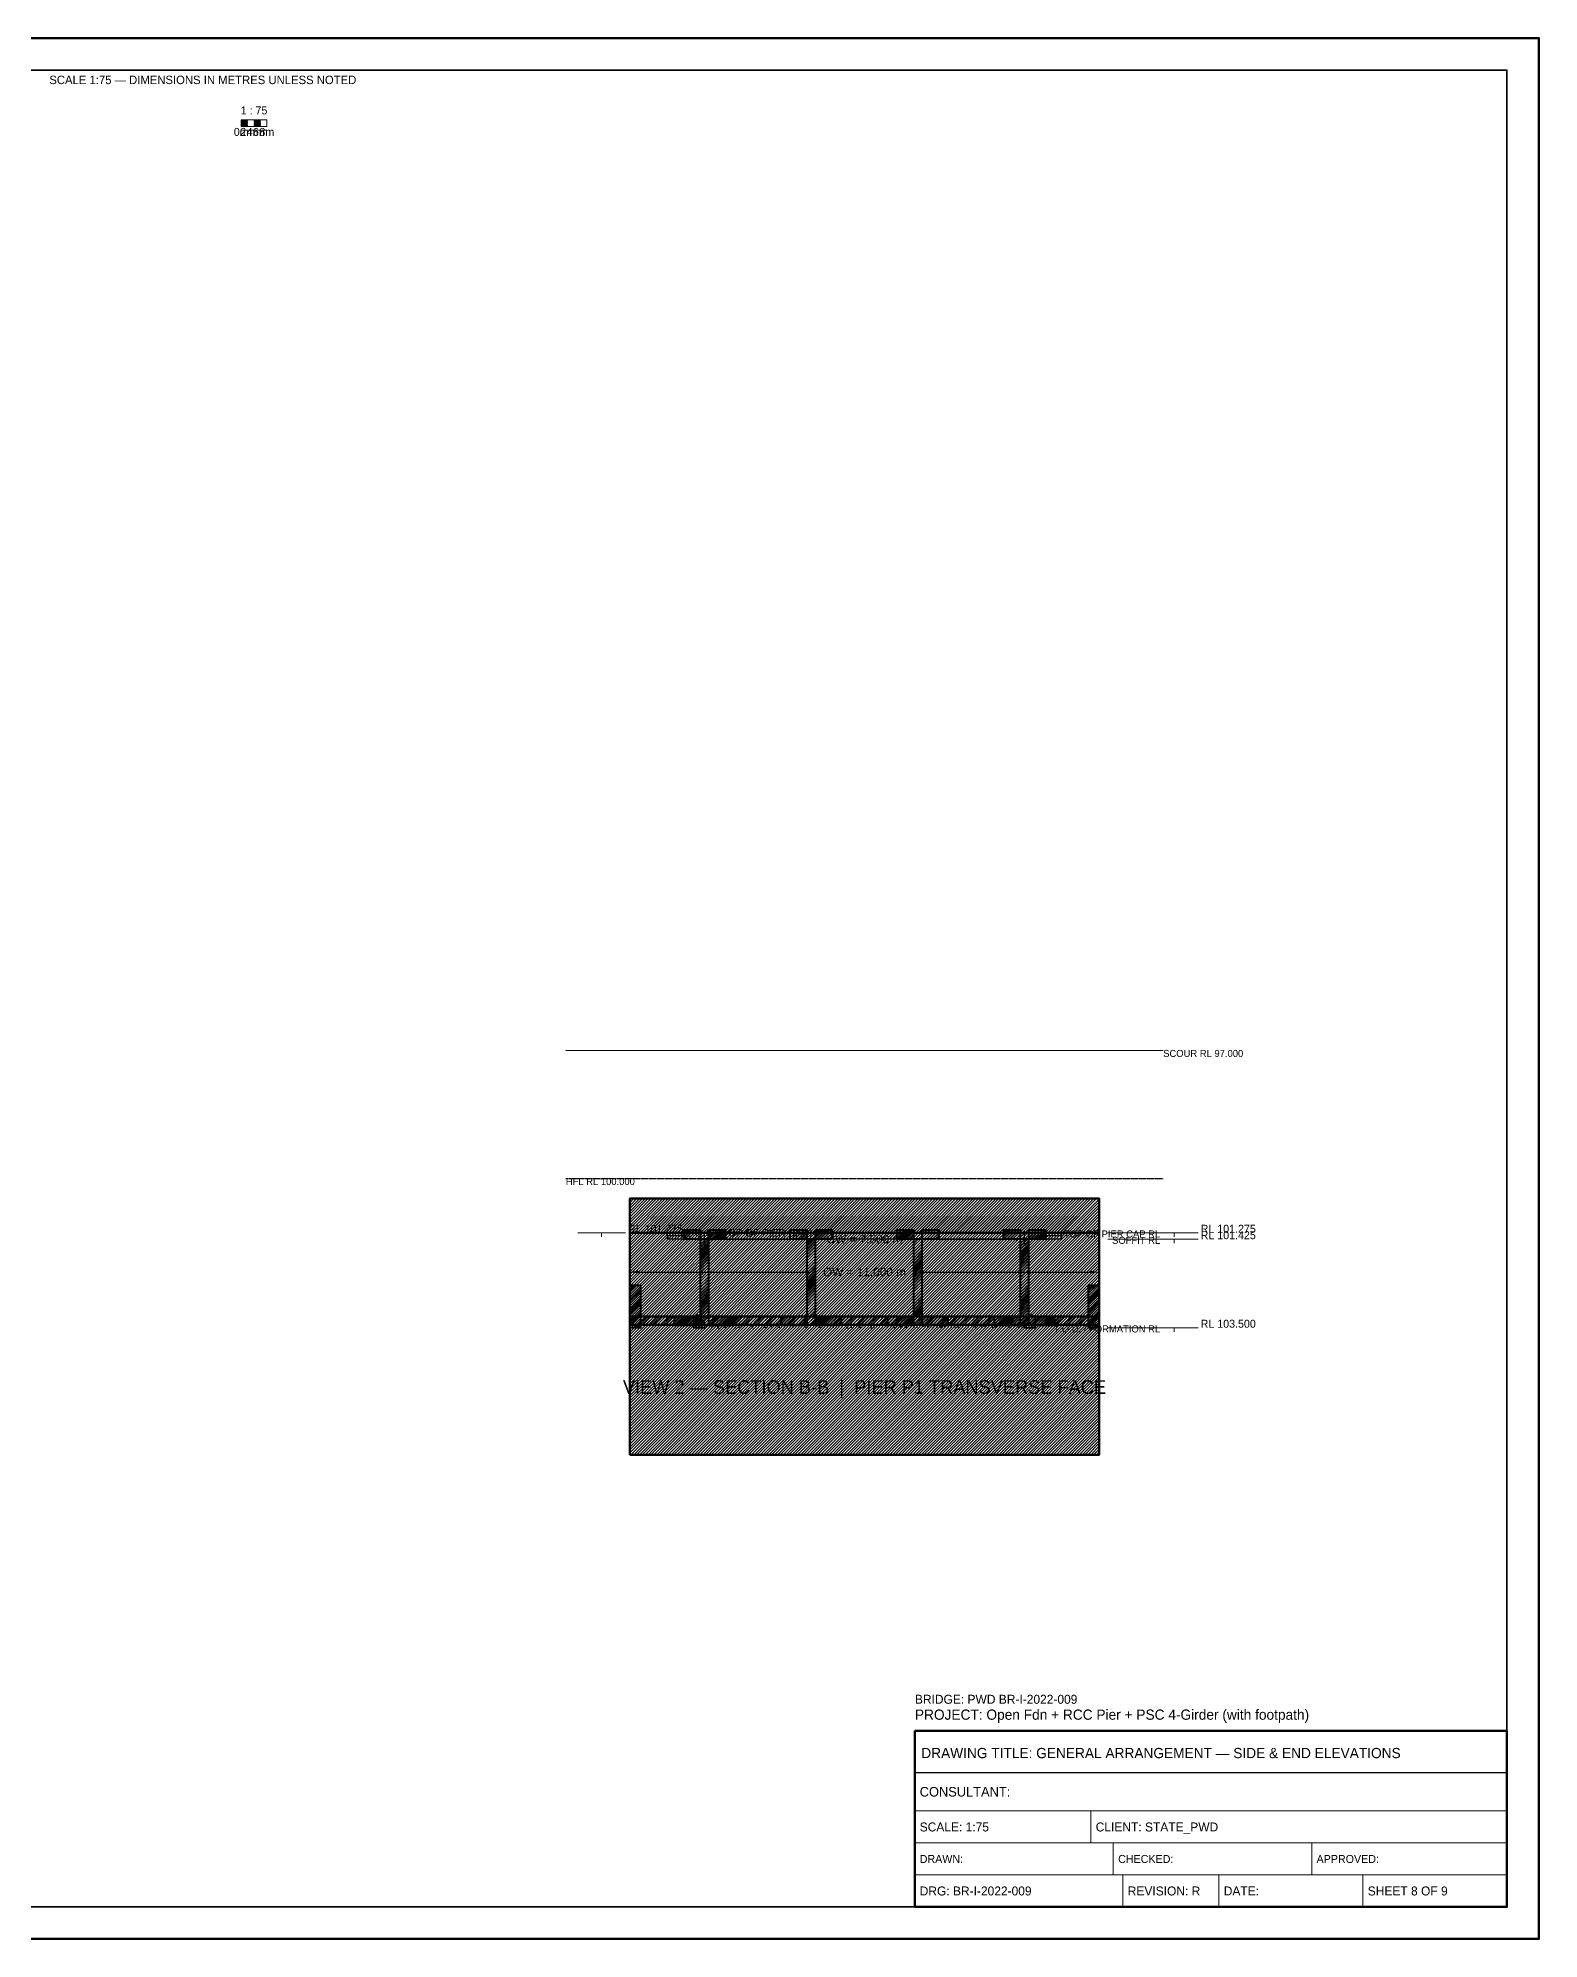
# Model space of a CAD drawing. Header units: metres. Extents: x 0 to 841, y 0 to 594.
# Drawn here: x 372 to 841, y 0 to 594 of the extents above; entities that cross this region are included whole.
import ezdxf
from ezdxf.enums import TextEntityAlignment as Align

# ---------------------------------------------------------------- set-up
doc = ezdxf.new("R2010")
doc.units = ezdxf.units.M
doc.linetypes.add('DASHED', pattern=[0.5, 0.375, -0.125])
doc.linetypes.add('DASHED2', pattern=[0.25, 0.1875, -0.0625])
for name, color, linetype, lineweight in [('BORDER-INNER', 7, 'Continuous', 35), ('BORDER-OUTER', 7, 'Continuous', 70), ('CIVIL-HFL', 5, 'DASHED', 25), ('CIVIL-SCOUR', 1, 'DASHED2', 18), ('DIM-LEVEL', 3, 'Continuous', 18), ('DIM-LINEAR', 3, 'Continuous', 18), ('STRUC-HATCHING', 8, 'Continuous', 18), ('SUB-BEARING', 5, 'Continuous', 25), ('SUB-PIER', 2, 'Continuous', 35), ('SUPER-DECK', 2, 'Continuous', 50), ('SUPER-GIRDER', 1, 'Continuous', 35), ('SUPER-KERB', 7, 'Continuous', 25), ('SUPER-PARAPET', 2, 'Continuous', 35), ('SUPER-WEARING', 8, 'Continuous', 25), ('SYM-SCALE', 7, 'Continuous', 13), ('TEXT-GENERAL', 7, 'Continuous', 18), ('TEXT-HEADER', 7, 'Continuous', 25), ('TEXT-LEVEL', 5, 'Continuous', 18), ('TEXT-SPEC', 7, 'Continuous', 13), ('TEXT-TITLE', 7, 'Continuous', 25), ('TITLEBLK-BOX', 7, 'Continuous', 50), ('TITLEBLK-TEXT', 7, 'Continuous', 18)]:
    doc.layers.add(name, color=color, linetype=linetype, lineweight=lineweight)
doc.styles.add('BRIDGE_STD', font='Arial.ttf')
doc.dimstyles.new('pmb100', dxfattribs={"dimtxt": 2.5, "dimasz": 0.9375, "dimexe": 2.5, "dimexo": 2.5, "dimtad": 0, "dimtih": 1, "dimdec": 0, "dimtxsty": 'BRIDGE_STD', "dimcen": 2.5, "dimazin": 3, "dimtfac": 1, "dimtmove": 0, "dimatfit": 3})

msp = doc.modelspace()

# ---------------------------------------------------------------- hatches: boundary and pattern name
at = {"layer": 'STRUC-HATCHING'}
h = msp.add_hatch(dxfattribs=at)
h.set_pattern_fill('ANSI31', scale=0.2)
h.paths.add_polyline_path([(556.92, 231.33), (703.58, 231.33), (703.58, 220.67), (556.92, 220.67)])
h = msp.add_hatch(dxfattribs=at)
h.set_pattern_fill('ANSI31', scale=0.2)
h.paths.add_polyline_path([(556.92, 151.33), (703.58, 151.33), (703.58, 231.33), (556.92, 231.33)])
h = msp.add_hatch(dxfattribs=at)
h.set_pattern_fill('ANSI31', scale=0.2133333)
h.paths.add_polyline_path([(570.92, 194.53), (589.58, 194.53), (589.58, 191.65), (581.58, 191.65), (581.58, 221.55), (586.78, 221.55), (586.78, 218.67), (573.72, 218.67), (573.72, 221.55), (578.92, 221.55), (578.92, 191.65), (570.92, 191.65)])
h = msp.add_hatch(dxfattribs=at)
h.set_pattern_fill('ANSI31', scale=0.2133333)
h.paths.add_polyline_path([(604.25, 194.53), (622.92, 194.53), (622.92, 191.65), (614.92, 191.65), (614.92, 221.55), (620.12, 221.55), (620.12, 218.67), (607.05, 218.67), (607.05, 221.55), (612.25, 221.55), (612.25, 191.65), (604.25, 191.65)])
h = msp.add_hatch(dxfattribs=at)
h.set_pattern_fill('ANSI31', scale=0.2133333)
h.paths.add_polyline_path([(637.58, 194.53), (656.25, 194.53), (656.25, 191.65), (648.25, 191.65), (648.25, 221.55), (653.45, 221.55), (653.45, 218.67), (640.38, 218.67), (640.38, 221.55), (645.58, 221.55), (645.58, 191.65), (637.58, 191.65)])
h = msp.add_hatch(dxfattribs=at)
h.set_pattern_fill('ANSI31', scale=0.2133333)
h.paths.add_polyline_path([(670.92, 194.53), (689.58, 194.53), (689.58, 191.65), (681.58, 191.65), (681.58, 221.55), (686.78, 221.55), (686.78, 218.67), (673.72, 218.67), (673.72, 221.55), (678.92, 221.55), (678.92, 191.65), (670.92, 191.65)])
h = msp.add_hatch(dxfattribs=at)
h.set_pattern_fill('ANSI31', scale=0.16)
h.paths.add_polyline_path([(556.92, 204.33), (560.25, 204.33), (560.25, 191), (556.92, 191)])
h = msp.add_hatch(dxfattribs=at)
h.set_pattern_fill('ANSI31', scale=0.16)
h.paths.add_polyline_path([(700.25, 204.33), (703.58, 204.33), (703.58, 191), (700.25, 191)])
h = msp.add_hatch(dxfattribs=at)
h.set_pattern_fill('ANSI31', scale=0.2666667)
h.paths.add_polyline_path([(556.92, 194.53), (703.58, 194.53), (703.58, 191.87), (556.92, 191.87)])
h = msp.add_hatch(dxfattribs=at)
h.set_pattern_fill('ANSI31', scale=0.1866667)
h.paths.add_polyline_path([(580.25, 191), (576.92, 191), (576.92, 193.93), (577.92, 195.11), (580.25, 192.76)])
h = msp.add_hatch(dxfattribs=at)
h.set_pattern_fill('ANSI31', scale=0.1866667)
h.paths.add_polyline_path([(680.25, 191), (683.58, 191), (683.58, 193.93), (682.58, 195.11), (680.25, 192.76)])
at = {"layer": 'SUPER-WEARING'}
h = msp.add_hatch(dxfattribs=at)
h.set_pattern_fill('AR-SAND', scale=0.0533333)
h.paths.add_polyline_path([(580.25, 191.87), (680.25, 191.87), (680.25, 191), (580.25, 191)])
at = {"layer": 'SYM-SCALE'}
h = msp.add_hatch(dxfattribs=at)
h.set_pattern_fill('SOLID')
h.paths.add_polyline_path([(435.5, 566.4), (437.5, 566.4), (437.5, 568.39), (435.5, 568.39)])
h = msp.add_hatch(dxfattribs=at)
h.set_pattern_fill('SOLID')
h.paths.add_polyline_path([(439.5, 566.4), (441.5, 566.4), (441.5, 568.39), (439.5, 568.39)])

# ---------------------------------------------------------------- linework, layer by layer
at = {"layer": 'BORDER-INNER'}
msp.add_lwpolyline([(10, 10), (831, 10), (831, 584), (10, 584), (10, 10)], dxfattribs=at)
at = {"layer": 'BORDER-OUTER'}
msp.add_lwpolyline([(0, 0), (841, 0), (841, 594), (0, 594), (0, 0)], dxfattribs=at)
at = {"layer": 'CIVIL-HFL', "color": 5, "linetype": 'DASHED'}
msp.add_line((536.92, 237.67), (723.58, 237.67), dxfattribs=at)
at = {"layer": 'CIVIL-SCOUR', "color": 1, "linetype": 'DASHED2'}
msp.add_line((536.92, 277.67), (723.58, 277.67), dxfattribs=at)
at = {"layer": 'DIM-LEVEL'}
for p, q in [((540.64, 220.67), (555.6, 220.67)), ((548.12, 220.67), (548.12, 219.42)), ((719.57, 220.67), (734.53, 220.67)), ((727.05, 220.67), (727.05, 219.42)), ((719.57, 218.67), (734.53, 218.67)), ((727.05, 218.67), (727.05, 217.42)), ((719.57, 191), (734.53, 191)), ((727.05, 191), (727.05, 189.75))]:
    msp.add_line(p, q, dxfattribs=at)
at = {"layer": 'DIM-LEVEL', "color": 5}
for p, q in [((727.05, 220.67), (706.25, 220.67)), ((727.05, 218.67), (706.25, 218.67)), ((727.05, 191), (706.25, 191))]:
    msp.add_line(p, q, dxfattribs=at)
at = {"layer": 'SUB-BEARING', "lineweight": 30}
for points in [[(568.92, 219.77), (574.25, 219.77), (574.25, 218.67), (568.92, 218.67), (568.92, 219.77)], [(686.25, 219.77), (691.58, 219.77), (691.58, 218.67), (686.25, 218.67), (686.25, 219.77)]]:
    msp.add_lwpolyline(points, dxfattribs=at)
at = {"layer": 'SUB-PIER', "lineweight": 50}
for points in [[(556.92, 231.33), (703.58, 231.33), (703.58, 220.67), (556.92, 220.67), (556.92, 231.33)], [(556.92, 151.33), (703.58, 151.33), (703.58, 231.33), (556.92, 231.33), (556.92, 151.33)]]:
    msp.add_lwpolyline(points, dxfattribs=at)
at = {"layer": 'SUB-PIER', "lineweight": 30}
msp.add_lwpolyline([(568.65, 220.67), (691.85, 220.67), (691.85, 218.67), (568.65, 218.67), (568.65, 220.67)], dxfattribs=at)
at = {"layer": 'SUPER-DECK', "lineweight": 50}
msp.add_lwpolyline([(556.92, 194.53), (703.58, 194.53), (703.58, 191.87), (556.92, 191.87), (556.92, 194.53)], dxfattribs=at)
at = {"layer": 'SUPER-GIRDER', "lineweight": 40}
for points in [[(570.92, 194.53), (589.58, 194.53), (589.58, 191.65), (581.58, 191.65), (581.58, 221.55), (586.78, 221.55), (586.78, 218.67), (573.72, 218.67), (573.72, 221.55), (578.92, 221.55), (578.92, 191.65), (570.92, 191.65), (570.92, 194.53)], [(604.25, 194.53), (622.92, 194.53), (622.92, 191.65), (614.92, 191.65), (614.92, 221.55), (620.12, 221.55), (620.12, 218.67), (607.05, 218.67), (607.05, 221.55), (612.25, 221.55), (612.25, 191.65), (604.25, 191.65), (604.25, 194.53)], [(637.58, 194.53), (656.25, 194.53), (656.25, 191.65), (648.25, 191.65), (648.25, 221.55), (653.45, 221.55), (653.45, 218.67), (640.38, 218.67), (640.38, 221.55), (645.58, 221.55), (645.58, 191.65), (637.58, 191.65), (637.58, 194.53)], [(670.92, 194.53), (689.58, 194.53), (689.58, 191.65), (681.58, 191.65), (681.58, 221.55), (686.78, 221.55), (686.78, 218.67), (673.72, 218.67), (673.72, 221.55), (678.92, 221.55), (678.92, 191.65), (670.92, 191.65), (670.92, 194.53)]]:
    msp.add_lwpolyline(points, dxfattribs=at)
at = {"layer": 'SUPER-KERB', "lineweight": 35}
for points in [[(580.25, 191), (576.92, 191), (576.92, 193.93), (577.92, 195.11), (580.25, 192.76), (580.25, 191)], [(680.25, 191), (683.58, 191), (683.58, 193.93), (682.58, 195.11), (680.25, 192.76), (680.25, 191)]]:
    msp.add_lwpolyline(points, dxfattribs=at)
at = {"layer": 'SUPER-PARAPET', "lineweight": 40}
for points in [[(556.92, 204.33), (560.25, 204.33), (560.25, 191), (556.92, 191), (556.92, 204.33)], [(700.25, 204.33), (703.58, 204.33), (703.58, 191), (700.25, 191), (700.25, 204.33)]]:
    msp.add_lwpolyline(points, dxfattribs=at)
at = {"layer": 'SYM-SCALE'}
msp.add_lwpolyline([(435.5, 566.4), (443.5, 566.4), (443.5, 568.39), (435.5, 568.39), (435.5, 566.4)], dxfattribs=at)
at = {"layer": 'TITLEBLK-BOX', "lineweight": 50}
msp.add_lwpolyline([(646, 10), (831, 10), (831, 65), (646, 65), (646, 10)], dxfattribs=at)
at = {"layer": 'TITLEBLK-BOX', "lineweight": 30}
msp.add_lwpolyline([(646, 52), (831, 52), (831, 65), (646, 65), (646, 52)], dxfattribs=at)
at = {"layer": 'TITLEBLK-BOX', "lineweight": 18}
for points in [[(646, 40), (831, 40), (831, 52), (646, 52), (646, 40)], [(646, 30), (701, 30), (701, 40), (646, 40), (646, 30)], [(701, 30), (831, 30), (831, 40), (701, 40), (701, 30)], [(646, 20), (708, 20), (708, 30), (646, 30), (646, 20)], [(708, 20), (770, 20), (770, 30), (708, 30), (708, 20)], [(770, 20), (831, 20), (831, 30), (770, 30), (770, 20)], [(646, 10), (711, 10), (711, 20), (646, 20), (646, 10)], [(711, 10), (741, 10), (741, 20), (711, 20), (711, 10)], [(741, 10), (786, 10), (786, 20), (741, 20), (741, 10)], [(786, 10), (831, 10), (831, 20), (786, 20), (786, 10)]]:
    msp.add_lwpolyline(points, dxfattribs=at)

# ---------------------------------------------------------------- texts
at = {"layer": 'CIVIL-HFL', "color": 5}
msp.add_text('HFL RL 100.000', height=2.2, dxfattribs=at).set_placement((536.92, 235.61))
at = {"layer": 'CIVIL-SCOUR', "color": 1}
msp.add_text('SCOUR RL 97.000', height=2.2, dxfattribs=at).set_placement((723.58, 275.61))
at = {"layer": 'TEXT-GENERAL'}
for s, p in [('1 : 75', (439.5, 570.14)), ('0m', (435.5, 563.41)), ('2m', (437.5, 563.41)), ('4m', (439.5, 563.41)), ('6m', (441.5, 563.41)), ('8m', (443.5, 563.41))]:
    msp.add_text(s, height=2.493, dxfattribs=at).set_placement(p, align=Align.CENTER)
at = {"layer": 'TEXT-HEADER'}
msp.add_text('T.O.C. (TOP OF PIER CAP)', height=2.3467, dxfattribs=at).set_placement((574.52, 219.49))
msp.add_text('VIEW 2 — SECTION B-B  |  PIER P1 TRANSVERSE FACE', height=4.2533, dxfattribs=at).set_placement((630.25, 170.33), align=Align.CENTER)
at = {"layer": 'TEXT-LEVEL'}
for s, p in [('RL 101.275', (556.34, 220.67)), ('RL 101.275', (735.28, 220.67)), ('RL 101.425', (735.28, 218.67)), ('RL 103.500', (735.28, 191))]:
    msp.add_text(s, height=2.493, dxfattribs=at).set_placement(p)
for s, p in [('TOP OF PIER CAP RL', (722.65, 219.2)), ('SOFFIT RL', (722.65, 217.2)), ('T.O.D. / FORMATION RL', (722.65, 189.53))]:
    msp.add_text(s, height=2.2, dxfattribs=at).set_placement(p, align=Align.RIGHT)
at = {"layer": 'TEXT-SPEC', "color": 8}
msp.add_text('SCALE 1:75 — DIMENSIONS IN METRES UNLESS NOTED', height=2.64, dxfattribs=at).set_placement((423.5, 579.6), align=Align.CENTER)
at = {"layer": 'TEXT-TITLE'}
for s, p in [('PROJECT: Open Fdn + RCC Pier + PSC 4-Girder (with footpath)', (646, 68.5)), ('DRAWING TITLE: GENERAL ARRANGEMENT — SIDE & END ELEVATIONS', (648, 56.5))]:
    msp.add_text(s, height=3.2, dxfattribs=at).set_placement(p)
at = {"layer": 'TITLEBLK-TEXT'}
for s, height, p in [('BRIDGE: PWD BR-I-2022-009', 2.8, (646, 73.5)), ('CONSULTANT: ', 3, (647.5, 44.5)), ('SCALE: 1:75', 2.8, (647.5, 33.6)), ('CLIENT: STATE_PWD', 2.8, (702.5, 33.6)), ('DRAWN: ', 2.5, (647.5, 23.75)), ('CHECKED: ', 2.5, (709.5, 23.75)), ('APPROVED: ', 2.5, (771.5, 23.75)), ('DRG: BR-I-2022-009', 2.8, (647.5, 13.6)), ('REVISION: R', 2.8, (712.5, 13.6)), ('DATE: ', 2.8, (742.5, 13.6)), ('SHEET 8 OF 9', 2.8, (787.5, 13.6))]:
    msp.add_text(s, height=height, dxfattribs=at).set_placement(p)

# ---------------------------------------------------------------- dimensions: what is measured, and where the dimension line sits
at = {"layer": 'DIM-LINEAR'}
for base, p1, p2, text in [((580.25, 218.67), (580.25, 214.27), (680.25, 214.27), 'CW = 7.500 m'), ((556.92, 208.4), (556.92, 204), (703.58, 204), 'OW = 11.000 m')]:
    msp.add_linear_dim(base=base, p1=p1, p2=p2, text=text, dimstyle='pmb100', override={"dimtxt": 2.64, "dimasz": 2.64, "dimgap": 1.056, "dimclrt": 3}, dxfattribs=at).render()

doc.saveas('drawing.dxf')
